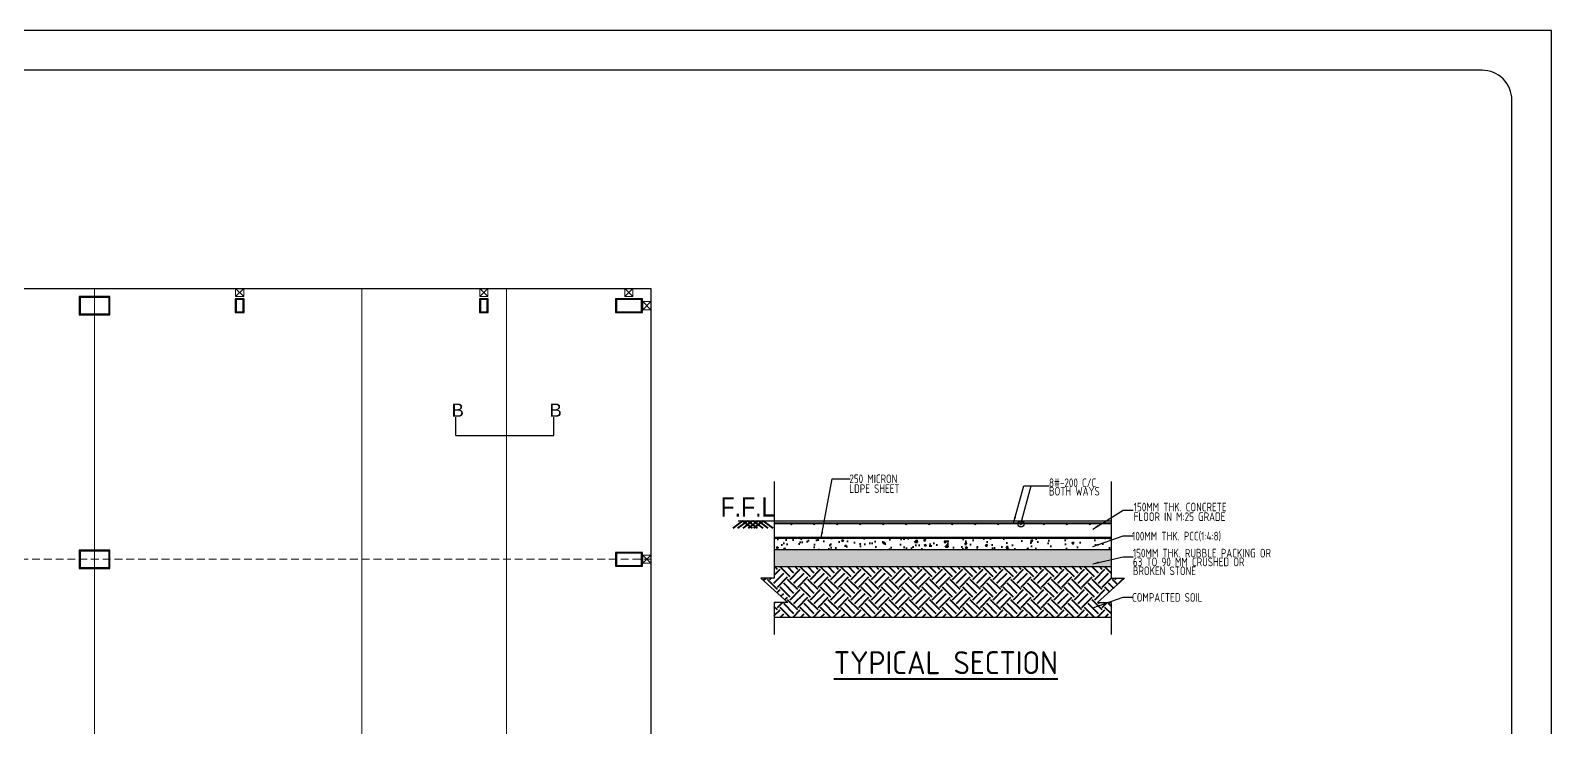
# Model space of a CAD drawing. Header units: inches. Extents: x -605 to 2991212, y -2872845 to 0.
# Drawn here: x 2925626 to 2969236, y -2053250 to -2033271 of the extents above; entities that cross this region are included whole.
import ezdxf

# ---------------------------------------------------------------- set-up
doc = ezdxf.new("R2010")
doc.units = ezdxf.units.IN
doc.header["$LTSCALE"] = 600
doc.header["$MEASUREMENT"] = 0
doc.linetypes.add('DASHED2', pattern=[0.375, 0.25, -0.125])
for name, color, linetype, lineweight in [('beam', 2, 'Continuous', 13), ('DIM', 251, 'Continuous', 0), ('GB', 6, 'Continuous', 20), ('L3', 3, 'Continuous', 25), ('L5', 10, 'Continuous', 40), ('rRCC 2', 40, 'Continuous', 15), ('rSHEET', 2, 'Continuous', 30), ('rTEXT 5', 6, 'Continuous', 40), ('TEXT7', 7, 'Continuous', 30)]:
    doc.layers.add(name, color=color, linetype=linetype, lineweight=lineweight)
doc.styles.add('DIM', font='geniso.shx', dxfattribs={"width": 0.85})
doc.styles.add('DIM IN', font='arial.ttf')
doc.styles.add('ROMANS', font='arial.ttf')
doc.styles.add('TEXT5', font='geniso.shx')
doc.dimstyles.new('DST-25$7', dxfattribs={"dimscale": 150, "dimtxt": 2.25, "dimasz": 2, "dimexe": 1.5, "dimexo": 1, "dimgap": 1, "dimtad": 1, "dimdec": 0, "dimlfac": 0.25, "dimzin": 0, "dimdsep": 46, "dimtxsty": 'ROMANS', "dimblk": 'DOT', "dimcen": 0.09, "dimdle": 1, "dimclrd": 1, "dimclre": 1, "dimclrt": 7, "dimadec": 0, "dimazin": 0, "dimtfac": 1, "dimtdec": 0, "dimtmove": 0, "dimatfit": 3, "dimfxl": 1, "dimtolj": 1, "dimtzin": 0, "dimarcsym": 0})

# ---------------------------------------------------------------- blocks, each defined once
blk = doc.blocks.new('_Dot')
at = {"color": 0, "linetype": 'ByBlock', "lineweight": -2}
blk.add_line((-0.5, 0), (-1, 0), dxfattribs=at)
at = {"color": 0, "linetype": 'ByBlock', "const_width": 0.5}
blk.add_lwpolyline([(-0.25, 0, 1), (0.25, 0, 1)], format="xyb", close=True, dxfattribs=at)
blk = doc.blocks.new('TYPTR')
at = {"layer": 'GB', "linetype": 'ByBlock'}
h = blk.add_hatch(color=4, dxfattribs=at)
h.dxf.hatch_style = 1
h.paths.add_polyline_path([(1542714.3, -1011705, 1), (1542682.3, -1011705, 1)])
h = blk.add_hatch(color=4, dxfattribs=at)
h.dxf.hatch_style = 1
h.paths.add_polyline_path([(1543114.3, -1011705, 1), (1543082.3, -1011705, 1)])
h = blk.add_hatch(color=4, dxfattribs=at)
h.dxf.hatch_style = 1
h.paths.add_polyline_path([(1543514.3, -1011705, 1), (1543482.3, -1011705, 1)])
h = blk.add_hatch(color=4, dxfattribs=at)
h.dxf.hatch_style = 1
h.paths.add_polyline_path([(1543914.3, -1011705, 1), (1543882.3, -1011705, 1)])
h = blk.add_hatch(color=4, dxfattribs=at)
h.dxf.hatch_style = 1
h.paths.add_polyline_path([(1544314.3, -1011705, 1), (1544282.3, -1011705, 1)])
h = blk.add_hatch(color=4, dxfattribs=at)
h.dxf.hatch_style = 1
h.paths.add_polyline_path([(1544714.3, -1011705, 1), (1544682.3, -1011705, 1)])
h = blk.add_hatch(color=4, dxfattribs=at)
h.dxf.hatch_style = 1
h.paths.add_polyline_path([(1545114.3, -1011705, 1), (1545082.3, -1011705, 1)])
h = blk.add_hatch(color=4, dxfattribs=at)
h.dxf.hatch_style = 1
h.paths.add_polyline_path([(1545514.3, -1011705, 1), (1545482.3, -1011705, 1)])
h = blk.add_hatch(color=4, dxfattribs=at)
h.dxf.hatch_style = 1
h.paths.add_polyline_path([(1545914.3, -1011705, 1), (1545882.3, -1011705, 1)])
h = blk.add_hatch(color=4, dxfattribs=at)
h.dxf.hatch_style = 1
h.paths.add_polyline_path([(1546314.3, -1011705, 1), (1546282.3, -1011705, 1)])
h = blk.add_hatch(color=4, dxfattribs=at)
h.dxf.hatch_style = 1
h.paths.add_polyline_path([(1546714.3, -1011705, 1), (1546682.3, -1011705, 1)])
h = blk.add_hatch(color=4, dxfattribs=at)
h.dxf.hatch_style = 1
h.paths.add_polyline_path([(1547114.3, -1011705, 1), (1547082.3, -1011705, 1)])
h = blk.add_hatch(color=4, dxfattribs=at)
h.dxf.hatch_style = 1
h.paths.add_polyline_path([(1547514.3, -1011705, 1), (1547482.3, -1011705, 1)])
h = blk.add_hatch(color=4, dxfattribs=at)
h.dxf.hatch_style = 1
h.paths.add_polyline_path([(1547914.3, -1011705, 1), (1547882.3, -1011705, 1)])
at = {"layer": 'L5'}
h = blk.add_hatch(dxfattribs=at)
h.set_pattern_fill('AR-CONC', scale=50)
h.set_pattern_definition([(50, (1548266.34, -1012149.03), (358.63, -31.376), [37.5, -412.5]), (355, (1548266.34, -1012149.03), (-69.376, 376.096), [30, -330]), (100.4514, (1548296.23, -1012151.64), (289.254, 344.72), [31.87, -350.57]), (46.184, (1548266.34, -1012049.03), (533.62, -82.76), [56.25, -618.75]), (96.636, (1548310.8, -1012055.9), (467.33, 487.06), [47.805, -525.857]), (351.184, (1548266.34, -1012049.03), (467.33, 487.06), [45, -495]), (21, (1548316.34, -1012074.03), (298.454, -201.31), [37.5, -412.5]), (326, (1548316.34, -1012074.03), (121.658, 362.575), [30, -330]), (71.4514, (1548341.2, -1012090.8), (420.111, 161.266), [31.87, -350.571]), (37.5, (1548266.34, -1012149.03), (6.08, 166.447), [0, -326, 0, -335, 0, -331.25]), (7.5, (1548266.34, -1012149.03), (131.535, 197.206), [0, -191, 0, -318.5, 0, -126.25]), (327.5, (1548154.84, -1012149.03), (266.9112, -11.2774), [0, -125, 0, -390, 0, -517.5]), (317.5, (1548104.84, -1012149.03), (291.593, 50.0525), [0, -162.5, 0, -259, 0, -367.5])])
h.paths.add_polyline_path([(1548266.3, -1012149), (1548266.3, -1011949), (1542401.7, -1011949), (1542401.7, -1012149)])
h = blk.add_hatch(dxfattribs=at)
h.set_pattern_fill('GRAVEL', scale=400)
h.set_pattern_definition([(228.0128, (1548554.34, -1012049.03), (-3200, -3600), [53.814, -5327.635]), (184.96974, (1548518.34, -1012089.029), (4800, 400), [92.347, -9142.37]), (132.51045, (1548426.34, -1012097.03), (4000, -4400), [65.115, -6446.413]), (267.2737, (1548270.34, -1012197.029), (400, 8000), [84.095, -8325.423]), (292.83365, (1548266.34, -1012281.029), (-2000, 4800), [82.462, -8163.749]), (357.2737, (1548298.34, -1012357.029), (-8000, 400), [84.095, -8325.423]), (37.69424, (1548382.34, -1012361.029), (-5200, -4000), [111.212, -11009.939]), (72.25533, (1548470.34, -1012293.029), (2800, 8800), [104.995, -10394.529]), (121.42957, (1548502.34, -1012193.029), (-3200, 5200), [84.38, -8353.629]), (175.23636, (1548458.34, -1012121.03), (4400, -400), [96.333, -4720.305]), (222.39744, (1548362.34, -1012113.029), (-4800, -4400), [124.579, -12333.35]), (138.8141, (1548666.34, -1012201.03), (-2800, 2400), [42.52, -4209.538]), (171.46923, (1548634.34, -1012173.029), (5200, -800), [80.895, -8008.605]), (225, (1548554.34, -1012161.03), (-4e-14, -400), [56.568, -509.117]), (203.1986, (1548526.34, -1012113.03), (2000, 800), [30.463, -3015.846]), (291.8014, (1548498.34, -1012125.03), (-400, 1200), [43.081, -2110.985]), (30.9638, (1548514.34, -1012165.03), (1200, 800), [69.972, -2262.41]), (161.565, (1548574.34, -1012129.03), (800, -400), [50.596, -1214.315]), (16.38954, (1548266.34, -1012125.03), (4000, 1200), [70.88, -7017.138]), (70.3462, (1548334.34, -1012105.03), (-1600, -4400), [59.464, -5886.963]), (293.1986, (1548574.34, -1012049.03), (-800, 2000), [60.926, -2985.383]), (343.61046, (1548598.34, -1012105.03), (-4000, 1200), [70.88, -7017.138]), (339.444, (1548266.34, -1012373.03), (-2000, 800), [68.352, -3349.25]), (294.77514, (1548330.34, -1012397.03), (-2000, 4400), [57.271, -5669.857]), (66.8014, (1548578.34, -1012449.03), (800, 2000), [60.926, -2985.383]), (17.35402, (1548602.34, -1012393.03), (-5200, -1600), [67.052, -6638.17]), (69.44395, (1548382.34, -1012449.03), (-800, -2000), [34.176, -3383.425]), (101.31, (1548554.34, -1012449.03), (-400, 1600), [20.396, -2019.212]), (165.9638, (1548550.34, -1012429.03), (1200, -400), [82.462, -1566.78]), (186.009, (1548470.34, -1012409.029), (4000, 400), [76.42, -7565.569]), (303.69, (1548514.34, -1012201.03), (-400, 800), [57.689, -1384.532]), (353.15723, (1548546.34, -1012249.029), (6800, -800), [100.718, -9971.025]), (60.9454, (1548646.34, -1012261.03), (-1600, -2800), [41.182, -4077.07]), (90, (1548666.34, -1012225.03), (-400, 400), [24, -376]), (120.25644, (1548462.34, -1012397.03), (1600, -2800), [55.57, -5501.408]), (48.0128, (1548434.34, -1012349.03), (3200, 3600), [107.629, -5273.821]), (0, (1548506.34, -1012269.03), (400, 400), [104, -296]), (325.30485, (1548610.34, -1012269.03), (4000, -2800), [63.246, -6261.31]), (254.0546, (1548662.34, -1012305.03), (-400, -1600), [58.24, -2853.803]), (207.64598, (1548646.34, -1012361.029), (-7600, -4000), [94.826, -9387.79]), (175.42608, (1548562.34, -1012405.029), (-5200, 400), [100.32, -9931.629])])
h.paths.add_polyline_path([(1548266.3, -1012449), (1548266.3, -1012149), (1542401.7, -1012149), (1542401.7, -1012449)])
h = blk.add_hatch(dxfattribs=at)
h.set_pattern_fill('EARTH', scale=1000, angle=45)
h.set_pattern_definition([(45, (1548500.81, -1013328.7), (0, 353.553), [250, -250]), (45, (1548434.52, -1013262.4), (0, 353.553), [250, -250]), (45, (1548368.23, -1013196.1), (0, 353.553), [250, -250]), (135, (1548368.23, -1013151.92), (-353.553, 3e-14), [250, -250]), (135, (1548434.52, -1013085.62), (-353.553, 3e-14), [250, -250]), (135, (1548500.81, -1013019.33), (-353.553, 3e-14), [250, -250])])
h.paths.add_polyline_path([(1542401.7, -1012449), (1542401.7, -1012647.4), (1542167.2, -1012647.4), (1542636.2, -1013073.1), (1542401.7, -1013073.1), (1542401.7, -1013328.7), (1548266.3, -1013328.7), (1548266.3, -1013073.1), (1548031.9, -1013073.1), (1548500.8, -1012647.4), (1548266.3, -1012647.4), (1548266.3, -1012449)])
at = {"layer": 'GB', "color": 4, "linetype": 'ByBlock'}
for centre in [(1542698.3, -1011705), (1543098.3, -1011705), (1543498.3, -1011705), (1543898.3, -1011705), (1544298.3, -1011705), (1544698.3, -1011705), (1545098.3, -1011705), (1545498.3, -1011705), (1545898.3, -1011705), (1546298.3, -1011705), (1546698.3, -1011705), (1547098.3, -1011705), (1547498.3, -1011705), (1547898.3, -1011705)]:
    blk.add_circle(centre, 16, dxfattribs=at)
at = {"layer": 'L3'}
for p, q in [((1542401.7, -1010965.8), (1542401.7, -1012647.4)), ((1548266.3, -1010965.8), (1548266.3, -1012647.4)), ((1541771.7, -1011649), (1548266.3, -1011649)), ((1542401.7, -1012149), (1548266.3, -1012149)), ((1542401.7, -1012449), (1548266.3, -1012449)), ((1542636.2, -1013073.1), (1542167.2, -1012647.4)), ((1542401.7, -1012647.4), (1542167.2, -1012647.4)), ((1548031.9, -1013073.1), (1548500.8, -1012647.4)), ((1548266.3, -1012647.4), (1548500.8, -1012647.4)), ((1542401.7, -1013073.1), (1542401.7, -1013628.7)), ((1542636.2, -1013073.1), (1542401.7, -1013073.1)), ((1548031.9, -1013073.1), (1548266.3, -1013073.1)), ((1548266.3, -1013073.1), (1548266.3, -1013628.7)), ((1542401.7, -1013328.7), (1548266.3, -1013328.7))]:
    blk.add_line(p, q, dxfattribs=at)
at = {"layer": 'L3', "lineweight": 200}
blk.add_line((1542401.7, -1011949), (1548266.3, -1011949), dxfattribs=at)
at = {"layer": 'L5'}
for p, q in [((1541849.7, -1011649), (1541679.1, -1011778)), ((1541933.4, -1011649), (1541762.9, -1011778)), ((1541844.7, -1011649), (1542015.2, -1011778)), ((1542022.2, -1011649), (1541851.6, -1011778)), ((1541933.4, -1011649), (1542104, -1011778)), ((1542119.3, -1011649), (1541948.7, -1011778)), ((1542030.5, -1011649), (1542201.1, -1011778)), ((1542208, -1011649), (1542037.5, -1011778)), ((1542119.3, -1011649), (1542289.8, -1011778)), ((1542203, -1011649), (1542373.6, -1011778)), ((1542401.7, -1011689), (1548266.3, -1011689))]:
    blk.add_line(p, q, dxfattribs=at)
at = {"layer": 'rRCC 2', "color": 7, "style": 'DIM', "width": 0.85}
for s, p in [('250 MICRON', (1543709.3, -1010994.2)), ('8#-200 C/C', (1547186.5, -1011063.3)), ('LDPE SHEET', (1543709.3, -1011165.5)), ('BOTH WAYS', (1547186.5, -1011210.6)), ('150MM THK. CONCRETE', (1548661.9, -1011486.1)), ('FLOOR IN M:25 GRADE ', (1548661.9, -1011653.8)), ('100MM THK. PCC(1:4:8)', (1548632.7, -1011991.9)), ('150MM THK. RUBBLE PACKING OR', (1548647, -1012288.2)), ('63 TO 90 MM CRUSHED OR', (1548647, -1012441.7)), ('BROKEN STONE ', (1548647, -1012595.4)), ('COMPACTED SOIL', (1548632.7, -1013059.4))]:
    blk.add_text(s, height=150, dxfattribs=at).set_placement(p)
at = {"layer": 'rTEXT 5', "insert": (1543437.2, -1013920.9), "char_height": 400, "attachment_point": 1, "style": 'TEXT5'}
blk.add_mtext_dynamic_manual_height_columns('{\\LTYPICAL SECTION}', width=6268.819, gutter_width=0, heights=[1141.3], dxfattribs=at)
at = {"layer": 'TEXT7', "style": 'ROMANS', "width": 0.85}
blk.add_text('F.F.L', height=337.5, dxfattribs=at).set_placement((1541466.8, -1011576.7))
at = {"layer": 'DIM'}
for points, override in [([(1543216.5, -1011949), (1543411, -1010918.7), (1543725.2, -1010918.7)], {"dimasz": 0.7, "dimtad": 0}), ([(1546567.9, -1011689), (1546746.5, -1011042), (1547060.7, -1011042)], {"dimasz": 0.7, "dimtad": 0}), ([(1546698.3, -1011705), (1546876.8, -1011042), (1547191, -1011042)], {"dimasz": 0.7, "dimtad": 0, "dimldrblk": 'DotBlank'}), ([(1547951, -1011794.8), (1548476.1, -1011463.5), (1548652.7, -1011463.5)], {"dimasz": 0.7, "dimtad": 0}), ([(1547951, -1012098.3), (1548476.1, -1011914.8), (1548652.7, -1011914.8)], {"dimasz": 0.7, "dimtad": 0}), ([(1547951, -1012399), (1548476.1, -1012280.8), (1548652.7, -1012280.8)], {"dimasz": 0.7, "dimtad": 0}), ([(1547951, -1013165.8), (1548476.1, -1012982.3), (1548652.7, -1012982.3)], {"dimasz": 0.7, "dimtad": 0})]:
    blk.add_leader(points, dimstyle='DST-25$7', override=override, dxfattribs=at)

msp = doc.modelspace()

# ---------------------------------------------------------------- linework, layer by layer
at = {"color": 4}
for p, q in [((2937825.7, -2044882.5), (2937825.7, -2044356.3)), ((2940632.8, -2044882.5), (2940632.8, -2044356.3)), ((2937825.7, -2044882.5), (2940632.8, -2044882.5))]:
    msp.add_line(p, q, dxfattribs=at)
at = {"color": 1, "linetype": 'ByBlock'}
msp.add_lwpolyline([(2887874.7, -2040666.2), (2943414.7, -2040666.2), (2943414.7, -2122790.7), (2887874.7, -2122790.7)], close=True, dxfattribs=at)
at = {"color": 6, "linetype": 'ByBlock'}
for points in [[(2927904.7, -2041421.2), (2927904.7, -2040896.2), (2927024.7, -2040896.2), (2927024.7, -2041421.2)], [(2931749.7, -2040958.7), (2931499.7, -2040958.7), (2931499.7, -2041358.7), (2931749.7, -2041358.7)], [(2938749.7, -2040958.7), (2938499.7, -2040958.7), (2938499.7, -2041358.7), (2938749.7, -2041358.7)], [(2943169.7, -2041358.7), (2943169.7, -2040958.7), (2942399.7, -2040958.7), (2942399.7, -2041358.7)], [(2927904.7, -2048690.8), (2927904.7, -2048165.8), (2927024.7, -2048165.8), (2927024.7, -2048690.8)], [(2943169.7, -2048628.3), (2943169.7, -2048228.3), (2942399.7, -2048228.3), (2942399.7, -2048628.3)]]:
    msp.add_lwpolyline(points, close=True, dxfattribs=at)
at = {"color": 3, "linetype": 'ByBlock'}
for points in [[(2927879.7, -2041396.2), (2927879.7, -2040921.2), (2927049.7, -2040921.2), (2927049.7, -2041396.2)], [(2931724.7, -2040983.7), (2931524.7, -2040983.7), (2931524.7, -2041333.7), (2931724.7, -2041333.7)], [(2938724.7, -2040983.7), (2938524.7, -2040983.7), (2938524.7, -2041333.7), (2938724.7, -2041333.7)], [(2943144.7, -2041333.7), (2943144.7, -2040983.7), (2942424.7, -2040983.7), (2942424.7, -2041333.7)], [(2927879.7, -2048665.8), (2927879.7, -2048190.8), (2927049.7, -2048190.8), (2927049.7, -2048665.8)], [(2943144.7, -2048603.3), (2943144.7, -2048253.3), (2942424.7, -2048253.3), (2942424.7, -2048603.3)]]:
    msp.add_lwpolyline(points, close=True, dxfattribs=at)
at = {"layer": 'GB', "color": 7, "linetype": 'DASHED2', "ltscale": 1.5}
msp.add_line((2887874.7, -2048428.3), (2943414.7, -2048428.3), dxfattribs=at)
at = {"layer": 'GB', "color": 7, "ltscale": 1.5}
for points in [[(2927464.7, -2040666.2), (2927464.7, -2122790.7)], [(2935124.7, -2040666.2), (2935124.7, -2122790.7)], [(2939269.7, -2040666.2), (2939269.7, -2122790.7)]]:
    msp.add_lwpolyline(points, dxfattribs=at)
at = {"layer": 'rRCC 2', "color": 6}
for p, q in [((2931739.7, -2040666.2), (2931509.7, -2040896.2)), ((2931739.7, -2040896.2), (2931509.7, -2040666.2)), ((2938739.7, -2040666.2), (2938509.7, -2040896.2)), ((2938739.7, -2040896.2), (2938509.7, -2040666.2)), ((2942899.7, -2040666.2), (2942669.7, -2040896.2)), ((2942899.7, -2040896.2), (2942669.7, -2040666.2)), ((2943414.7, -2041043.7), (2943184.7, -2041273.7)), ((2943414.7, -2041273.7), (2943184.7, -2041043.7)), ((2943414.7, -2048313.3), (2943184.7, -2048543.3)), ((2943414.7, -2048543.3), (2943184.7, -2048313.3))]:
    msp.add_line(p, q, dxfattribs=at)
for points in [[(2931739.7, -2040666.2), (2931509.7, -2040666.2), (2931509.7, -2040896.2), (2931739.7, -2040896.2)], [(2938739.7, -2040666.2), (2938509.7, -2040666.2), (2938509.7, -2040896.2), (2938739.7, -2040896.2)], [(2942899.7, -2040666.2), (2942669.7, -2040666.2), (2942669.7, -2040896.2), (2942899.7, -2040896.2)], [(2943414.7, -2041043.7), (2943184.7, -2041043.7), (2943184.7, -2041273.7), (2943414.7, -2041273.7)], [(2943414.7, -2048313.3), (2943184.7, -2048313.3), (2943184.7, -2048543.3), (2943414.7, -2048543.3)]]:
    msp.add_lwpolyline(points, close=True, dxfattribs=at)
at = {"layer": 'rSHEET'}
msp.add_lwpolyline([(2969236.1, -2152999.2), (2969236.1, -2033271), (2884579.7, -2033271), (2884579.7, -2152999.2)], close=True, dxfattribs=at)
msp.add_lwpolyline([(2968098, -2151003.7), (2968098, -2035266.4, 0.4142136), (2967242.8, -2034411.2), (2886573, -2034411.2, 0.4142136), (2885717.8, -2035266.4), (2885717.8, -2151003.7, 0.4142136), (2886573, -2151858.9), (2967242.8, -2151858.9, 0.4142136)], format="xyb", close=True, dxfattribs=at)

# ---------------------------------------------------------------- block references
at = {"linetype": 'ByBlock', "xscale": 1.64608804239719, "yscale": 1.64608804239719, "zscale": 1.64608804239719}
msp.add_blockref('TYPTR', (408023.2, -382058.4), dxfattribs=at)

# ---------------------------------------------------------------- texts
at = {"layer": 'beam', "color": 4, "linetype": 'ByBlock', "lineweight": -2, "char_height": 376.5, "width": 167.555, "attachment_point": 1, "style": 'DIM IN'}
for insert in [(2937701.9, -2043965.8), (2940508.9, -2043965.8)]:
    msp.add_mtext('B', dxfattribs=dict(at, insert=insert))

doc.saveas('drawing.dxf')
